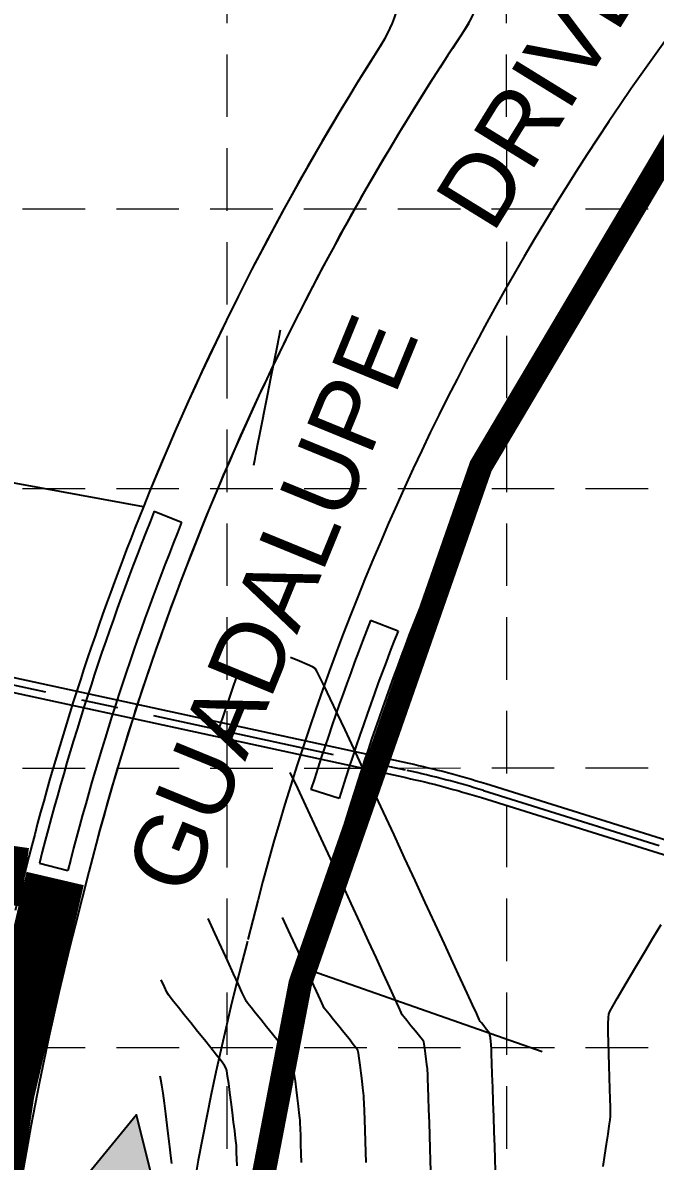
# Model space of a CAD drawing. Extents: x -500 to 2880, y -1767 to 500.
# Drawn here: x 1845.5 to 1953, y -928.9 to -735.4 of the extents above; entities that cross this region are included whole.
import ezdxf
from ezdxf.enums import TextEntityAlignment as Align

# ---------------------------------------------------------------- set-up
doc = ezdxf.new("R2010")
doc.units = 0
doc.header["$LTSCALE"] = 25
doc.header["$MEASUREMENT"] = 0
for name, pattern in [('CENTER', [2, 1.25, -0.25, 0.25, -0.25]), ('DASHED', [0.75, 0.5, -0.25]), ('HIDDEN', [0.375, 0.25, -0.125]), ('PHANTOM', [2.5, 1.25, -0.25, 0.25, -0.25, 0.25, -0.25])]:
    doc.linetypes.add(name, pattern=pattern)
doc.layers.get('0').update_dxf_attribs({"linetype": 'CONTINUOUS'})
for name, color, linetype in [('BOUNDARY', 4, 'PHANTOM'), ('CONT-MJR', 11, 'DASHED'), ('CONT-MNR', 9, 'HIDDEN'), ('EROSION BLANKET', 84, 'CONTINUOUS'), ('GRID', 254, 'HIDDEN'), ('P-PVMT', 9, 'CONTINUOUS'), ('P-PVMT-WALK', 11, 'CONTINUOUS'), ('P-ROW', 2, 'CONTINUOUS'), ('P-STM-CL', 1, 'CENTER'), ('P-STORM', 3, 'CONTINUOUS'), ('P-Storm-CL', 11, 'CENTER'), ('PHASELINE', 9, 'DASHED'), ('SILT FENCE', 200, 'CONTINUOUS'), ('STREET', 6, 'CONTINUOUS')]:
    doc.layers.add(name, color=color, linetype=linetype)
doc.styles.get("Standard").update_dxf_attribs({"font": 'ARIAL.TTF'})

# ---------------------------------------------------------------- blocks, each defined once
blk = doc.blocks.new('ARROW')
blk.add_lwpolyline([(-67.00679329302966, -25.35842018353742), (-59.3270347441985, -25.41938721699262), (-59.57091179542658, -56.1384215279777), (-51.89114823905948, -56.19938584448118), (-51.64727869913713, -25.48035696739953), (-43.96752265407486, -25.54132400085473), (-55.30425519266737, -2.410587189246144), (-67.00678578172392, -25.35840795725562)], close=True)
at = {"color": 254}
for points in [[(-43.96751955730906, -25.54132267721434), (-67.00679354271597, -25.35841771446121), (-55.30425158724847, -2.410596210431322), (-67.00679354271597, -25.35841771446121)], [(-59.57090883123692, -56.13841801592571), (-51.89115083610795, -56.19938633684342), (-59.32703554756517, -25.41938603537892), (-51.64727755243712, -25.48035435629663)]]:
    blk.add_solid(points, dxfattribs=at)

msp = doc.modelspace()

# ---------------------------------------------------------------- linework, layer by layer
at = {"layer": 'BOUNDARY', "color": 7, "linetype": 'Continuous'}
for centre, radius, start, end in [((2306.782451047422, -994.7570472958641), 424.9999999999987, 137.6500000000342, 158.5773116396936), ((2306.782452578639, -994.7570468420205), 424.999999999999, 137.6499999999999, 158.5773116396577), ((2380.167391123568, -1018.021244113908), 501.8383998902206, 159.1649197687677, 162.5893259785207), ((2380.167392654774, -1018.021243660095), 501.838399890221, 159.1649197687649, 162.589325978472), ((2380.167391123568, -1018.021244113908), 501.8383998902206, 162.5893259785207, 165.7138097133902), ((2380.167392654774, -1018.021243660095), 501.838399890221, 162.589325978472, 165.7138097133941), ((2352.891397477013, -1016.26830496032), 474.9999999999997, 165.1068197920581, 179.4988888888968), ((2352.89139900822, -1016.268304506496), 475, 165.1068197920672, 179.4988888888888)]:
    msp.add_arc(centre, radius, start, end, dxfattribs=at)
at = {"layer": 'CONT-MJR', "color": 35}
for p, q in [((1878.160702567176, -890.1005156158105, 595.00000001), (1877.01657633809, -887.6100322108247, 595.00000001)), ((1879.284802015483, -892.551232551984, 595.00000001), (1878.160702567176, -890.1005156158105, 595.00000001)), ((1880.351621070957, -894.8779190293956, 595.00000001), (1879.284802015483, -892.551232551984, 595.00000001)), ((1881.323906121542, -896.9963110580952, 595.00000001), (1880.351621070957, -894.8779190293956, 595.00000001)), ((1882.164403555184, -898.8221446481331, 595.00000001), (1881.323906121542, -896.9963110580952, 595.00000001)), ((1882.835859759828, -900.2711558095592, 595.00000001), (1882.164403555184, -898.8221446481331, 595.00000001)), ((1883.30102112342, -901.2590805524238, 595.00000001), (1882.835859759828, -900.2711558095592, 595.00000001)), ((1883.522634033904, -901.7016548867769, 595.00000001), (1883.30102112342, -901.2590805524238, 595.00000001)), ((1883.795161508394, -902.0754122571154, 595.00000001), (1883.522634033904, -901.7016548867769, 595.00000001)), ((1884.334234755405, -902.7631781671301, 595.00000001), (1883.795161508394, -902.0754122571154, 595.00000001)), ((1885.079720609888, -903.6948297703323, 595.00000001), (1884.334234755405, -902.7631781671301, 595.00000001)), ((1885.971485906791, -904.8002442202321, 595.00000001), (1885.079720609888, -903.6948297703323, 595.00000001)), ((1886.949397481065, -906.0092986703405, 595.00000001), (1885.971485906791, -904.8002442202321, 595.00000001)), ((1887.95332216766, -907.2518702741687, 595.00000001), (1886.949397481065, -906.0092986703405, 595.00000001)), ((1888.923126801525, -908.4578361852267, 595.00000001), (1887.95332216766, -907.2518702741687, 595.00000001)), ((1889.798678217609, -909.5570735570258, 595.00000001), (1888.923126801525, -908.4578361852267, 595.00000001)), ((1890.519843250863, -910.4794595430765, 595.00000001), (1889.798678217609, -909.5570735570258, 595.00000001)), ((1891.026488736236, -911.1548712968896, 595.00000001), (1890.519843250863, -910.4794595430765, 595.00000001)), ((1891.258481508679, -911.513185971976, 595.00000001), (1891.026488736236, -911.1548712968896, 595.00000001)), ((1891.362442407071, -911.9438107210821, 595.00000001), (1891.258481508679, -911.513185971976, 595.00000001)), ((1891.50298347319, -912.7802521272107, 595.00000001), (1891.362442407071, -911.9438107210821, 595.00000001)), ((1891.669344954619, -913.9214540453248, 595.00000001), (1891.50298347319, -912.7802521272107, 595.00000001)), ((1891.850767098942, -915.2663603303871, 595.00000001), (1891.669344954619, -913.9214540453248, 595.00000001)), ((1892.036490153742, -916.7139148373609, 595.00000001), (1891.850767098942, -915.2663603303871, 595.00000001)), ((1892.215754366602, -918.1630614212088, 595.00000001), (1892.036490153742, -916.7139148373609, 595.00000001)), ((1892.377799985106, -919.5127439368944, 595.00000001), (1892.215754366602, -918.1630614212088, 595.00000001)), ((1892.511867256837, -920.6619062393797, 595.00000001), (1892.377799985106, -919.5127439368944, 595.00000001)), ((1892.607196429378, -921.5094921836283, 595.00000001), (1892.511867256837, -920.6619062393797, 595.00000001)), ((1892.653027750312, -921.9544456246028, 595.00000001), (1892.607196429378, -921.5094921836283, 595.00000001)), ((1892.677052222398, -922.4184447952412, 595.00000001), (1892.653027750312, -921.9544456246028, 595.00000001)), ((1892.71212608461, -923.3181598560336, 595.00000001), (1892.677052222398, -922.4184447952412, 595.00000001)), ((1892.755237438864, -924.5450225532736, 595.00000001), (1892.71212608461, -923.3181598560336, 595.00000001)), ((1892.803374387073, -925.9904646332546, 595.00000001), (1892.755237438864, -924.5450225532736, 595.00000001)), ((1892.85352503115, -927.5459178422697, 595.00000001), (1892.803374387073, -925.9904646332546, 595.00000001)), ((1892.902677473011, -929.1028139266117, 595.00000001), (1892.85352503115, -927.5459178422697, 595.00000001))]:
    msp.add_line(p, q, dxfattribs=at)
at = {"layer": 'CONT-MNR', "color": 35}
for p, q in [((1888.785459937225, -790.281256877499, 592.00000001), (1889.316379626604, -787.5920816976321, 592.00000001)), ((1888.239308110725, -793.0433335760215, 592.00000001), (1888.785459937225, -790.281256877499, 592.00000001)), ((1887.692963904718, -795.8036060818284, 592.00000001), (1888.239308110725, -793.0433335760215, 592.00000001)), ((1887.161467076817, -798.4873686835483, 592.00000001), (1887.692963904718, -795.8036060818284, 592.00000001)), ((1886.659857384637, -801.0199156698104, 592.00000001), (1887.161467076817, -798.4873686835483, 592.00000001)), ((1886.203174585789, -803.3265413292436, 592.00000001), (1886.659857384637, -801.0199156698104, 592.00000001)), ((1885.806458437889, -805.3325399504761, 592.00000001), (1886.203174585789, -803.3265413292436, 592.00000001)), ((1885.48474869855, -806.9632058221376, 592.00000001), (1885.806458437889, -805.3325399504761, 592.00000001)), ((1885.126507476007, -808.7997164712614, 592.00000001), (1885.253085125384, -808.1438332328564, 592.00000001)), ((1885.253085125384, -808.1438332328564, 592.00000001), (1885.48474869855, -806.9632058221376, 592.00000001)), ((1884.773237881228, -810.5927027760085, 592.00000001), (1885.000995487993, -809.4445250145219, 592.00000001)), ((1885.000995487993, -809.4445250145219, 592.00000001), (1885.126507476007, -808.7997164712614, 592.00000001)), ((1892.56866527639, -843.8992152489743, 592.00000001), (1891.010606307239, -843.2596881670564, 592.00000001)), ((1893.853741453804, -844.4478322223807, 592.00000001), (1892.56866527639, -843.8992152489743, 592.00000001)), ((1894.772935699716, -844.8766592557158, 592.00000001), (1893.853741453804, -844.4478322223807, 592.00000001)), ((1895.233348874356, -845.1568165174185, 592.00000001), (1894.772935699716, -844.8766592557158, 592.00000001)), ((1895.482643181115, -845.5797846177385, 592.00000001), (1895.233348874356, -845.1568165174185, 592.00000001)), ((1896.004227810624, -846.6054655296867, 592.00000001), (1895.482643181115, -845.5797846177385, 592.00000001)), ((1896.771786862695, -848.1761131937963, 592.00000001), (1896.004227810624, -846.6054655296867, 592.00000001)), ((1897.759004437135, -850.2339815506003, 592.00000001), (1896.771786862695, -848.1761131937963, 592.00000001)), ((1898.939564633754, -852.7213245406319, 592.00000001), (1897.759004437135, -850.2339815506003, 592.00000001)), ((1900.287151552361, -855.5803961044242, 592.00000001), (1898.939564633754, -852.7213245406319, 592.00000001)), ((1901.775449292765, -858.7534501825105, 592.00000001), (1900.287151552361, -855.5803961044242, 592.00000001)), ((1903.378141954776, -862.1827407154235, 592.00000001), (1901.775449292765, -858.7534501825105, 592.00000001)), ((1905.068913638201, -865.8105216436969, 592.00000001), (1903.378141954776, -862.1827407154235, 592.00000001)), ((1892.253820764274, -865.4796563800893, 593.00000001), (1890.989478101336, -862.7966818277094, 593.00000001)), ((1893.633906359979, -868.4290089217927, 593.00000001), (1892.253820764274, -865.4796563800893, 593.00000001)), ((1906.821448442852, -869.5790469078636, 592.00000001), (1905.068913638201, -865.8105216436969, 592.00000001)), ((1895.102770910363, -871.5845246078399, 593.00000001), (1893.633906359979, -868.4290089217927, 593.00000001)), ((1908.609430468535, -873.4305704484569, 592.00000001), (1906.821448442852, -869.5790469078636, 592.00000001)), ((1896.633450437334, -874.8859885932524, 593.00000001), (1895.102770910363, -871.5845246078399, 593.00000001)), ((1910.40654381506, -877.3073462060094, 592.00000001), (1908.609430468535, -873.4305704484569, 592.00000001)), ((1898.198980962802, -878.27318603305, 593.00000001), (1896.633450437334, -874.8859885932524, 593.00000001)), ((1912.186472582239, -881.1516281210548, 592.00000001), (1910.40654381506, -877.3073462060094, 592.00000001)), ((1899.772398508676, -881.6859020822542, 593.00000001), (1898.198980962802, -878.27318603305, 593.00000001)), ((1901.326739096867, -885.0639218958852, 593.00000001), (1899.772398508676, -881.6859020822542, 593.00000001)), ((1913.922900869877, -884.9056701341265, 592.00000001), (1912.186472582239, -881.1516281210548, 592.00000001)), ((1902.835038749283, -888.3470306289641, 593.00000001), (1901.326739096867, -885.0639218958852, 593.00000001)), ((1915.589512777785, -888.5117261857567, 592.00000001), (1913.922900869877, -884.9056701341265, 592.00000001)), ((1891.027793069825, -890.379447403528, 594.00000001), (1889.675938469107, -887.435744168396, 594.00000001)), ((1904.270333487833, -891.4750134365112, 593.00000001), (1902.835038749283, -888.3470306289641, 593.00000001)), ((1917.159992405773, -891.9120502164794, 592.00000001), (1915.589512777785, -888.5117261857567, 592.00000001)), ((1952.577174792055, -890.9572470962917, 591.00000001), (1953.965050406087, -888.6261232194713, 591.00000001)), ((1892.310977279395, -893.1764662329531, 594.00000001), (1891.027793069825, -890.379447403528, 594.00000001)), ((1905.605659334429, -894.3876554735475, 593.00000001), (1904.270333487833, -891.4750134365112, 593.00000001)), ((1951.194948357959, -893.2793993024401, 591.00000001), (1952.577174792055, -890.9572470962917, 591.00000001)), ((1893.493302796909, -895.7546092433114, 594.00000001), (1892.310977279395, -893.1764662329531, 594.00000001)), ((1918.608023853648, -895.0488961668274, 592.00000001), (1917.159992405773, -891.9120502164794, 592.00000001)), ((1949.858745224156, -895.5283486478046, 591.00000001), (1951.194948357959, -893.2793993024401, 591.00000001)), ((1906.814052310979, -897.0247418950935, 593.00000001), (1905.605659334429, -894.3876554735475, 593.00000001)), ((1919.90729122122, -897.8645179773339, 592.00000001), (1918.608023853648, -895.0488961668274, 592.00000001)), ((1948.608939511004, -897.6398639422722, 591.00000001), (1949.858745224156, -895.5283486478046, 591.00000001)), ((1894.542581321459, -898.0416850212418, 594.00000001), (1893.493302796909, -895.7546092433114, 594.00000001)), ((1907.868548439392, -899.3260578561699, 593.00000001), (1906.814052310979, -897.0247418950935, 593.00000001)), ((1869.623442452592, -899.2372195879782, 596.00000001), (1869.062604191782, -898.033623696504, 596.00000001)), ((1870.041501589622, -900.1105026568275, 596.00000001), (1869.623442452592, -899.2372195879782, 596.00000001)), ((1895.426624552139, -899.965502153385, 594.00000001), (1894.542581321459, -898.0416850212418, 594.00000001)), ((1908.742183741579, -901.2313885117976, 593.00000001), (1907.868548439392, -899.3260578561699, 593.00000001)), ((1921.0314786083, -900.301169588532, 592.00000001), (1919.90729122122, -897.8645179773339, 592.00000001)), ((1947.485905338862, -899.5497139957313, 591.00000001), (1948.608939511004, -897.6398639422722, 591.00000001)), ((1870.279808595918, -900.5678222320679, 596.00000001), (1870.041501589622, -900.1105026568275, 596.00000001)), ((1870.58004548354, -900.9818486820328, 596.00000001), (1870.279808595918, -900.5678222320679, 596.00000001)), ((1871.169437703641, -901.7367248659596, 596.00000001), (1870.58004548354, -900.9818486820328, 596.00000001)), ((1896.113244188042, -901.4538692263802, 594.00000001), (1895.426624552139, -899.965502153385, 594.00000001)), ((1909.407994239448, -902.6805190169971, 593.00000001), (1908.742183741579, -901.2313885117976, 593.00000001)), ((1921.954270114694, -902.3011049409548, 592.00000001), (1921.0314786083, -900.301169588532, 592.00000001)), ((1945.781648099041, -902.5074936191735, 591.00000001), (1946.530016828088, -901.1936676180691, 591.00000001)), ((1946.530016828088, -901.1936676180691, 591.00000001), (1947.485905338862, -899.5497139957313, 591.00000001)), ((1871.989327407905, -902.764008849218, 596.00000001), (1871.169437703641, -901.7367248659596, 596.00000001)), ((1872.981056748015, -903.9952586971793, 596.00000001), (1871.989327407905, -902.764008849218, 596.00000001)), ((1896.570251928261, -902.434594826867, 594.00000001), (1896.113244188042, -901.4538692263802, 594.00000001)), ((1896.765459471889, -902.8354875414856, 594.00000001), (1896.570251928261, -902.434594826867, 594.00000001)), ((1897.038608358078, -903.2046293176661, 594.00000001), (1896.765459471889, -902.8354875414856, 594.00000001)), ((1897.589912728427, -903.9016319338182, 594.00000001), (1897.038608358078, -903.2046293176661, 594.00000001)), ((1909.839015954911, -903.6132345267893, 593.00000001), (1909.407994239448, -902.6805190169971, 593.00000001)), ((1922.649349840212, -903.8065779751356, 592.00000001), (1921.954270114694, -902.3011049409548, 592.00000001)), ((1945.281173272078, -903.4269608089319, 591.00000001), (1945.781648099041, -902.5074936191735, 591.00000001)), ((1874.085967875653, -905.3620324752137, 596.00000001), (1872.981056748015, -903.9952586971793, 596.00000001)), ((1898.338627220776, -904.8323361247424, 594.00000001), (1897.589912728427, -903.9016319338182, 594.00000001)), ((1899.20400647297, -905.9025826252389, 594.00000001), (1898.338627220776, -904.8323361247424, 594.00000001)), ((1910.008284909874, -903.9693201961946, 593.00000001), (1909.839015954911, -903.6132345267893, 593.00000001)), ((1910.268121592494, -904.3144019747319, 593.00000001), (1910.008284909874, -903.9693201961946, 593.00000001)), ((1910.797949541164, -904.9780284039924, 593.00000001), (1910.268121592494, -904.3144019747319, 593.00000001)), ((1911.487886845265, -905.8320633324194, 593.00000001), (1910.797949541164, -904.9780284039924, 593.00000001)), ((1923.090401884665, -904.7598426316076, 592.00000001), (1922.649349840212, -903.8065779751356, 592.00000001)), ((1923.251110347859, -905.1031528509035, 592.00000001), (1923.090401884665, -904.7598426316076, 592.00000001)), ((1923.446339221053, -905.357083437553, 592.00000001), (1923.251110347859, -905.1031528509035, 592.00000001)), ((1944.996048006725, -905.493357317159, 591.00000001), (1945.015316244977, -904.4457321738402, 591.00000001)), ((1945.015316244977, -904.4457321738402, 591.00000001), (1945.068966467559, -903.887837997232, 591.00000001)), ((1945.068966467559, -903.887837997232, 591.00000001), (1945.281173272078, -903.4269608089319, 591.00000001)), ((1875.245402942502, -906.7958882486919, 596.00000001), (1874.085967875653, -905.3620324752137, 596.00000001)), ((1876.400704100244, -908.2283840829845, 596.00000001), (1875.245402942502, -906.7958882486919, 596.00000001)), ((1900.105305122852, -907.0182121701082, 594.00000001), (1899.20400647297, -905.9025826252389, 594.00000001)), ((1900.961777808263, -908.0850654941504, 594.00000001), (1900.105305122852, -907.0182121701082, 594.00000001)), ((1912.228051594173, -906.7483706084566, 593.00000001), (1911.487886845265, -905.8320633324194, 593.00000001)), ((1912.908561877269, -907.5988140805471, 593.00000001), (1912.228051594173, -906.7483706084566, 593.00000001)), ((1923.835707231351, -905.8405832632861, 592.00000001), (1923.446339221053, -905.357083437553, 592.00000001)), ((1924.287089405362, -906.3995779630048, 592.00000001), (1923.835707231351, -905.8405832632861, 592.00000001)), ((1924.668360769695, -906.8799931716105, 592.00000001), (1924.287089405362, -906.3995779630048, 592.00000001)), ((1924.84739635096, -907.127754524005, 592.00000001), (1924.668360769695, -906.8799931716105, 592.00000001)), ((1924.897849137801, -907.38921262219, 592.00000001), (1924.84739635096, -907.127754524005, 592.00000001)), ((1945.00522638433, -906.9323145108987, 591.00000001), (1944.996048006725, -905.493357317159, 591.00000001)), ((1945.03691600932, -908.6642048387688, 591.00000001), (1945.00522638433, -906.9323145108987, 591.00000001)), ((1877.493213500562, -909.591078043462, 596.00000001), (1876.400704100244, -908.2283840829845, 596.00000001)), ((1901.692679167047, -909.008983332166, 594.00000001), (1900.961777808263, -908.0850654941504, 594.00000001)), ((1902.217263837047, -909.6958064189554, 594.00000001), (1901.692679167047, -909.008983332166, 594.00000001)), ((1913.419535783929, -908.2552575971343, 593.00000001), (1912.908561877269, -907.5988140805471, 593.00000001)), ((1913.651091403533, -908.5895650066619, 593.00000001), (1913.419535783929, -908.2552575971343, 593.00000001)), ((1913.726595881916, -908.9405265192137, 593.00000001), (1913.651091403533, -908.5895650066619, 593.00000001)), ((1913.832823038593, -909.6398641517021, 593.00000001), (1913.726595881916, -908.9405265192137, 593.00000001)), ((1924.969614013686, -907.9022190820334, 592.00000001), (1924.897849137801, -907.38921262219, 592.00000001)), ((1925.044928847462, -908.4999510592376, 592.00000001), (1924.969614013686, -907.9022190820334, 592.00000001)), ((1925.106031507973, -909.0155857095034, 592.00000001), (1925.044928847462, -908.4999510592376, 592.00000001)), ((1925.135159864066, -909.2823001885331, 592.00000001), (1925.106031507973, -909.0155857095034, 592.00000001)), ((1945.085181513223, -910.590629384479, 591.00000001), (1945.03691600932, -908.6642048387688, 591.00000001)), ((1878.46427329514, -910.815528195495, 596.00000001), (1877.493213500562, -909.591078043462, 596.00000001)), ((1879.255225635659, -911.8332926044542, 596.00000001), (1878.46427329514, -910.815528195495, 596.00000001)), ((1902.454786456106, -910.0513754893188, 594.00000001), (1902.217263837047, -909.6958064189554, 594.00000001)), ((1902.554871660998, -910.4967912779143, 594.00000001), (1902.454786456106, -910.0513754893188, 594.00000001)), ((1902.693901491569, -911.3795153860899, 594.00000001), (1902.554871660998, -910.4967912779143, 594.00000001)), ((1913.955000973463, -910.5488394628138, 593.00000001), (1913.832823038593, -909.6398641517021, 593.00000001)), ((1914.078357786422, -911.5287140112353, 593.00000001), (1913.955000973463, -910.5488394628138, 593.00000001)), ((1925.149065151938, -909.6575024484707, 592.00000001), (1925.135159864066, -909.2823001885331, 592.00000001)), ((1925.183348033147, -910.6523923234791, 592.00000001), (1925.149065151938, -909.6575024484707, 592.00000001)), ((1925.234595277119, -912.1637302906145, 592.00000001), (1925.183348033147, -910.6523923234791, 592.00000001)), ((1945.144087527565, -912.6131892317395, 591.00000001), (1945.085181513223, -910.590629384479, 591.00000001)), ((1879.807412673802, -912.5759293357097, 596.00000001), (1879.255225635659, -911.8332926044542, 596.00000001)), ((1880.062176561252, -912.9749964546329, 596.00000001), (1879.807412673802, -912.5759293357097, 596.00000001)), ((1880.180369291025, -913.4564665441362, 596.00000001), (1880.062176561252, -912.9749964546329, 596.00000001)), ((1902.856420367591, -912.5543882138381, 594.00000001), (1902.693901491569, -911.3795153860899, 594.00000001)), ((1903.026972708839, -913.8762501611519, 594.00000001), (1902.856420367591, -912.5543882138381, 594.00000001)), ((1914.188121577368, -912.440749355653, 593.00000001), (1914.078357786422, -911.5287140112353, 593.00000001)), ((1914.2695204462, -913.1462070547534, 593.00000001), (1914.188121577368, -912.440749355653, 593.00000001)), ((1925.299393653283, -914.0882768269327, 592.00000001), (1925.234595277119, -912.1637302906145, 592.00000001)), ((1945.207698683875, -914.6334854642599, 591.00000001), (1945.144087527565, -912.6131892317395, 591.00000001)), ((1868.995437314719, -914.9553310489205, 597.00000001), (1868.865871613825, -914.4368069372898, 597.00000001)), ((1869.16807802463, -915.9505931145493, 597.00000001), (1868.995437314719, -914.9553310489205, 597.00000001)), ((1880.339087373488, -914.3869353784754, 596.00000001), (1880.180369291025, -913.4564665441362, 596.00000001)), ((1880.527630562535, -915.6646599012762, 596.00000001), (1880.339087373488, -914.3869353784754, 596.00000001)), ((1903.190102935087, -915.1999416280237, 594.00000001), (1903.026972708839, -913.8762501611519, 594.00000001)), ((1914.307782492815, -913.5063486672229, 593.00000001), (1914.2695204462, -913.1462070547534, 593.00000001)), ((1914.324149853273, -913.8983511632548, 593.00000001), (1914.307782492815, -913.5063486672229, 593.00000001)), ((1914.358378999064, -914.8540096180742, 593.00000001), (1914.324149853273, -913.8983511632548, 593.00000001)), ((1914.407173068732, -916.2709532404634, 593.00000001), (1914.358378999064, -914.8540096180742, 593.00000001)), ((1925.374329931064, -916.3227924094897, 592.00000001), (1925.299393653283, -914.0882768269327, 592.00000001)), ((1945.27007961368, -916.55311916575, 591.00000001), (1945.207698683875, -914.6334854642599, 591.00000001)), ((1869.373496754412, -917.3238601402728, 597.00000001), (1869.16807802463, -915.9505931145493, 597.00000001)), ((1880.735298612058, -917.1878970561631, 596.00000001), (1880.527630562535, -915.6646599012762, 596.00000001)), ((1903.330355466108, -916.380303014446, 594.00000001), (1903.190102935087, -915.1999416280237, 594.00000001)), ((1903.432274721676, -917.2721747204116, 594.00000001), (1903.330355466108, -916.380303014446, 594.00000001)), ((1914.467235200822, -918.0468112392044, 593.00000001), (1914.407173068732, -916.2709532404634, 593.00000001)), ((1925.455990879889, -918.7640375153418, 592.00000001), (1925.374329931064, -916.3227924094897, 592.00000001)), ((1945.325294948507, -918.2736914199196, 591.00000001), (1945.27007961368, -916.55311916575, 591.00000001)), ((1869.601396514922, -918.9763991321878, 597.00000001), (1869.373496754412, -917.3238601402728, 597.00000001)), ((1880.951391275951, -918.8549037867615, 596.00000001), (1880.735298612058, -917.1878970561631, 596.00000001)), ((1881.165208308106, -920.5639370366961, 596.00000001), (1880.951391275951, -918.8549037867615, 596.00000001)), ((1903.480405121564, -917.730397145913, 594.00000001), (1903.432274721676, -917.2721747204116, 594.00000001)), ((1903.499275032639, -918.1326738989945, 594.00000001), (1903.480405121564, -917.730397145913, 594.00000001)), ((1903.532463779939, -919.0179089065665, 594.00000001), (1903.499275032639, -918.1326738989945, 594.00000001)), ((1914.535268533877, -920.0792128230788, 593.00000001), (1914.467235200822, -918.0468112392044, 593.00000001)), ((1925.540963269184, -921.3087726215448, 592.00000001), (1925.455990879889, -918.7640375153418, 592.00000001)), ((1945.367409319885, -919.6968033104787, 591.00000001), (1945.325294948507, -918.2736914199196, 591.00000001)), ((1869.841480317015, -920.8094770963904, 597.00000001), (1869.601396514922, -918.9763991321878, 597.00000001)), ((1881.366049462416, -922.2132537495924, 596.00000001), (1881.165208308106, -920.5639370366961, 596.00000001)), ((1903.577008108518, -920.2897317949859, 594.00000001), (1903.532463779939, -919.0179089065665, 594.00000001)), ((1903.629944763432, -921.851772190611, 594.00000001), (1903.577008108518, -920.2897317949859, 594.00000001)), ((1914.607976206442, -922.2657872008687, 593.00000001), (1914.535268533877, -920.0792128230788, 593.00000001)), ((1945.39048735934, -920.7240559211372, 591.00000001), (1945.367409319885, -919.6968033104787, 591.00000001)), ((1945.388593698401, -921.2570503356045, 591.00000001), (1945.39048735934, -920.7240559211372, 591.00000001)), ((1870.083451171544, -922.7243610389775, 597.00000001), (1869.841480317015, -920.8094770963904, 597.00000001)), ((1870.317012089367, -924.6223179660457, 597.00000001), (1870.083451171544, -922.7243610389775, 597.00000001)), ((1881.543214492773, -923.701110869075, 596.00000001), (1881.366049462416, -922.2132537495924, 596.00000001)), ((1903.688310489737, -923.607659719799, 594.00000001), (1903.629944763432, -921.851772190611, 594.00000001)), ((1914.68206135706, -924.5041635813559, 593.00000001), (1914.607976206442, -922.2657872008687, 593.00000001)), ((1925.625833868377, -923.8537582051551, 592.00000001), (1925.540963269184, -921.3087726215448, 592.00000001)), ((1945.172045349872, -922.856070151662, 591.00000001), (1945.322383394221, -921.8128892212031, 591.00000001)), ((1945.322383394221, -921.8128892212031, 591.00000001), (1945.388593698401, -921.2570503356045, 591.00000001)), ((1870.531866081338, -926.4046148836915, 597.00000001), (1870.317012089367, -924.6223179660457, 597.00000001)), ((1881.686003153071, -924.9257653387692, 596.00000001), (1881.543214492773, -923.701110869075, 596.00000001)), ((1903.749142032487, -925.4610240089075, 594.00000001), (1903.688310489737, -923.607659719799, 594.00000001)), ((1914.754227124276, -926.6919711733224, 593.00000001), (1914.68206135706, -924.5041635813559, 593.00000001)), ((1925.707189446893, -926.2957547432284, 592.00000001), (1925.625833868377, -923.8537582051551, 592.00000001)), ((1944.694602587031, -925.9713035687398, 591.00000001), (1944.956483701944, -924.2783044823759, 591.00000001)), ((1944.956483701944, -924.2783044823759, 591.00000001), (1945.172045349872, -922.856070151662, 591.00000001)), ((1870.717716158313, -927.9725187980114, 597.00000001), (1870.531866081338, -926.4046148836915, 597.00000001)), ((1881.783715197203, -925.7854741023001, 596.00000001), (1881.686003153071, -924.9257653387692, 596.00000001)), ((1881.825650379061, -926.1784941032928, 596.00000001), (1881.783715197203, -925.7854741023001, 596.00000001)), ((1881.846038643591, -926.5899911005325, 596.00000001), (1881.825650379061, -926.1784941032928, 596.00000001)), ((1881.876014004864, -927.3918953812381, 596.00000001), (1881.846038643591, -926.5899911005325, 596.00000001)), ((1903.809476136739, -927.3154946842939, 594.00000001), (1903.749142032487, -925.4610240089075, 594.00000001)), ((1925.781616774159, -928.5315227128215, 592.00000001), (1925.707189446893, -926.2957547432284, 592.00000001)), ((1944.405306141725, -927.8267787661482, 591.00000001), (1944.694602587031, -925.9713035687398, 591.00000001)), ((1870.864265331146, -929.2272967151023, 597.00000001), (1870.717716158313, -927.9725187980114, 597.00000001)), ((1881.912022322728, -928.4540921077318, 596.00000001), (1881.876014004864, -927.3918953812381, 596.00000001)), ((1881.950509457034, -929.6464664423366, 596.00000001), (1881.912022322728, -928.4540921077318, 596.00000001)), ((1903.866349547548, -929.0747013723162, 594.00000001), (1903.809476136739, -927.3154946842939, 594.00000001)), ((1914.821176646634, -928.7268391855497, 593.00000001), (1914.754227124276, -926.6919711733224, 593.00000001)), ((1944.107498502617, -929.7364414299966, 591.00000001), (1944.405306141725, -927.8267787661482, 591.00000001)), ((1914.879613062677, -930.5063968268204, 593.00000001), (1914.821176646634, -928.7268391855497, 593.00000001)), ((1925.845702619603, -930.4578225909895, 592.00000001), (1925.781616774159, -928.5315227128215, 592.00000001))]:
    msp.add_line(p, q, dxfattribs=at)
at = {"layer": 'EROSION BLANKET', "const_width": 10}
msp.add_lwpolyline([(1851.033677785254, -880.8230154139833), (1842.541752028242, -917.1877246554295), (1835.515419949274, -964.1073676379574), (1832.989318290423, -1013.344461602826), (1832.521443551257, -1088.164897158801, -0.4065073782782716), (1819.332147691809, -1101.538484156176), (1596.88089274747, -1099.679848074306, -0.3743317807506034), (1583.529076931266, -1087.857329236937), (1584.868940751086, -943.9776978714408), (1582.131356735353, -920.823846332657), (1577.475329961471, -899.491037410412), (1569.32726413539, -881.261188503734), (1560.015195410192, -865.3585596087296), (1549.92711969311, -850.6195324826085), (1537.899034085032, -838.207725368165), (1526.646940291404, -827.7352600264903)], format="xyb", dxfattribs=at)
at = {"layer": 'GRID', "color": 252, "linetype": 'HIDDEN', "lineweight": 0, "ltscale": 1.7}
for p, q in [((1879.994811508024, 87.94388381124372), (1880.370363613772, -1574.765864318386)), ((1927.494810296391, 87.95461251755455), (1927.870362402139, -1574.755135612075)), ((-114.8120208897959, -767.5067000444217), (2830.187903988962, -766.841520253145)), ((-114.801292183485, -815.0066988327887), (2830.198632695273, -814.341519041512)), ((-114.7905634771741, -862.5066976211558), (2830.209361401584, -861.8415178298791)), ((-114.7798347708632, -910.0066964095229), (2830.220090107895, -909.3415166182461))]:
    msp.add_line(p, q, dxfattribs=at)
at = {"layer": 'P-PVMT', "color": 7}
msp.add_line((1856.753104768793, -879.7186353880925), (1854.419710207, -888.8468562975719), dxfattribs=at)
for centre, radius, start, end in [((2306.782452578641, -994.7570468420196), 435.5, 137.6500000000001, 166.2448912628713), ((1903.843681700281, -725.7206238003871), 20, 326.2695333636016, 52.25423013583739), ((2306.782452578641, -994.7570468420196), 464.5, 146.091696922611, 165.6608703951419), ((2306.782452578641, -994.7570468420195), 464.5, 146.2695333636018, 165.6608703951419), ((2352.89139900822, -1016.268304506496), 514.5, 165.6608703951417, 179.4988888888888), ((2352.89139900822, -1016.268304506496), 485.5, 165.1068197920672, 179.4988888888888)]:
    msp.add_arc(centre, radius, start, end, dxfattribs=at)
at = {"layer": 'P-PVMT-WALK', "color": 7}
for p, q in [((1867.888423948606, -818.4022010540523), (1872.527895710023, -820.266417182889)), ((1909.283346029451, -838.7972433906311), (1904.628789746674, -836.9710161839405)), ((1899.273456871391, -867.221097331037), (1894.501688771774, -865.7277021376999)), ((1848.36775666211, -878.2024820761796), (1853.211994803391, -879.4407867849493))]:
    msp.add_line(p, q, dxfattribs=at)
for radius, start, end in [(473, 158.1089263980224, 165.7344950271159), (468, 158.1089263980223, 165.7352816155043), (432, 158.5773116396579, 162.6217196052872), (427, 158.5773116396579, 162.6217196052872)]:
    msp.add_arc((2306.782452578641, -994.7570468420196), radius, start, end, dxfattribs=at)
at = {"layer": 'P-ROW', "color": 7}
for p, q in [((1866.03263524404, -817.6565146025177), (1791.904909446138, -804.1634405138948)), ((1846.429684678141, -877.7070638920007), (1710.336956336522, -857.873532069513)), ((1846.580213160605, -877.1181976695437), (1844.246818598812, -886.2464185790216)), ((1895.022554151977, -889.5012344245407), (1892.689159590184, -898.6294553340199))]:
    msp.add_line(p, q, dxfattribs=at)
for centre, radius, start, end in [((1889.752515234003, -728.0905297118657), 20, 327.403437764909, 52.25423013583757), ((2306.782452578641, -994.7570468420196), 475, 147.3113245579107, 158.108926398023), ((2306.782452578641, -994.7570468420195), 475, 147.4034377649094, 158.108926398023), ((2306.782452578641, -994.7570468420196), 475, 158.1089263980224, 165.6608703951419)]:
    msp.add_arc(centre, radius, start, end, dxfattribs=at)
at = {"layer": 'P-STM-CL', "color": 5}
for p, q in [((1864.626981693139, -852.423672098006), (1867.49723971956, -843.9040539620419)), ((1878.866738350655, -855.5157400514254), (1882.052458079364, -845.982161901462))]:
    msp.add_line(p, q, dxfattribs=at)
at = {"layer": 'P-STORM', "color": 5}
msp.add_line((1893.573254967211, -896.0966130921166), (1933.749481634622, -910.2096650610283), dxfattribs=at)
for points in [[(1819.155856123444, -841.2707911062846), (1911.11871806895, -861.2399117286044, -0.02237481751750954), (1924.198940108698, -864.6994563633098), (2035.956109987044, -899.6755106964372)], [(1818.625360543962, -843.7138577120384), (1910.588222489467, -863.6829783343582, -0.02237481751750975), (1923.452242512029, -867.0853404131179), (2035.209412390376, -902.0613947462452)]]:
    msp.add_lwpolyline(points, format="xyb", dxfattribs=at)
at = {"layer": 'P-Storm-CL', "color": 5}
msp.add_lwpolyline([(1818.890608333703, -842.4923244091615), (1910.853470279212, -862.461445031482, -0.02237481751749898), (1923.825591310361, -865.892398388213), (2051.806772727406, -905.9459963786873)], format="xyb", dxfattribs=at)
at = {"layer": 'PHASELINE', "color": 7, "const_width": 4}
msp.add_lwpolyline([(2326.903514063093, -66.71264179661648), (1848.350426493433, -593.3671400310186), (1911.067903763218, -655.806000305127), (1945.497163929072, -663.7172242690758), (2021.784677922409, -588.6594895397611), (2070.81347555253, -627.9938341795796), (1989.328990758953, -712.183127421572), (1967.862752173798, -735.6591834234168), (1923.361679642061, -810.7558429708388), (1892.689159590184, -898.6294553340199), (1881.869109551442, -954.9249851074335), (1877.909566026184, -1012.113989036354), (1877.169764202759, -1096.698905290076), (1887.473732006299, -1096.791824193517), (1886.572116372139, -1107.284120546162), (1886.310611416669, -1136.282941473197), (1881.722659753474, -1146.741995262583), (1879.547468862077, -1345.18474899467)], dxfattribs=at)
at = {"layer": 'SILT FENCE', "const_width": 10}
msp.add_lwpolyline([(1845.874889926162, -880.6127931832866), (1710.142102009514, -860.8922245783351), (1610.610054604238, -739.5922112388216), (1598.572158284814, -752.3094995964393)], dxfattribs=at)

# ---------------------------------------------------------------- block references
at = {"color": 3, "xscale": 0.5000000000000066, "yscale": 0.4999999999997617, "zscale": 0.5, "rotation": 347.7296928535911}
msp.add_blockref('ARROW', (1892.160744366442, -925.6706962486658), dxfattribs=at)

# ---------------------------------------------------------------- texts
at = {"layer": 'STREET', "color": 7}
for s, rotation, p in [('DRIVE', 58.33950077180061, (1938.792484125916, -749.6667561164982)), ('GUADALUPE', 67.74362377856126, (1893.360139108331, -836.4680124867086))]:
    msp.add_text(s, height=12, rotation=rotation, dxfattribs=at).set_placement(p, align=Align.CENTER)

doc.saveas('drawing.dxf')
